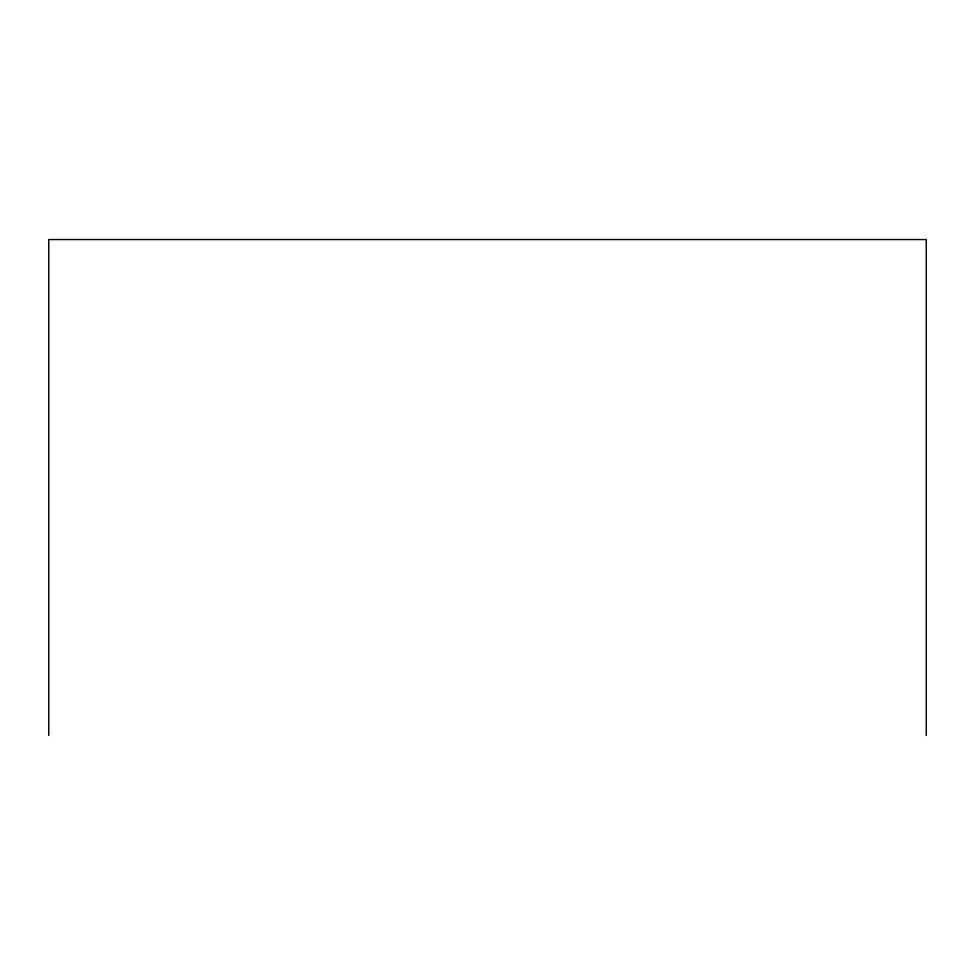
<?xml version="1.0" encoding="UTF-8"?>
<svg xmlns="http://www.w3.org/2000/svg" width="975" height="975" viewBox="0 0 975 975"><rect width="100%" height="100%" fill="white"/><g stroke="black" fill="none" stroke-linecap="round" stroke-linejoin="round"><path stroke-width="1.46" d="M926.25 735.455L926.25 239.545L48.75 239.545L48.75 735.455"/></g></svg>
